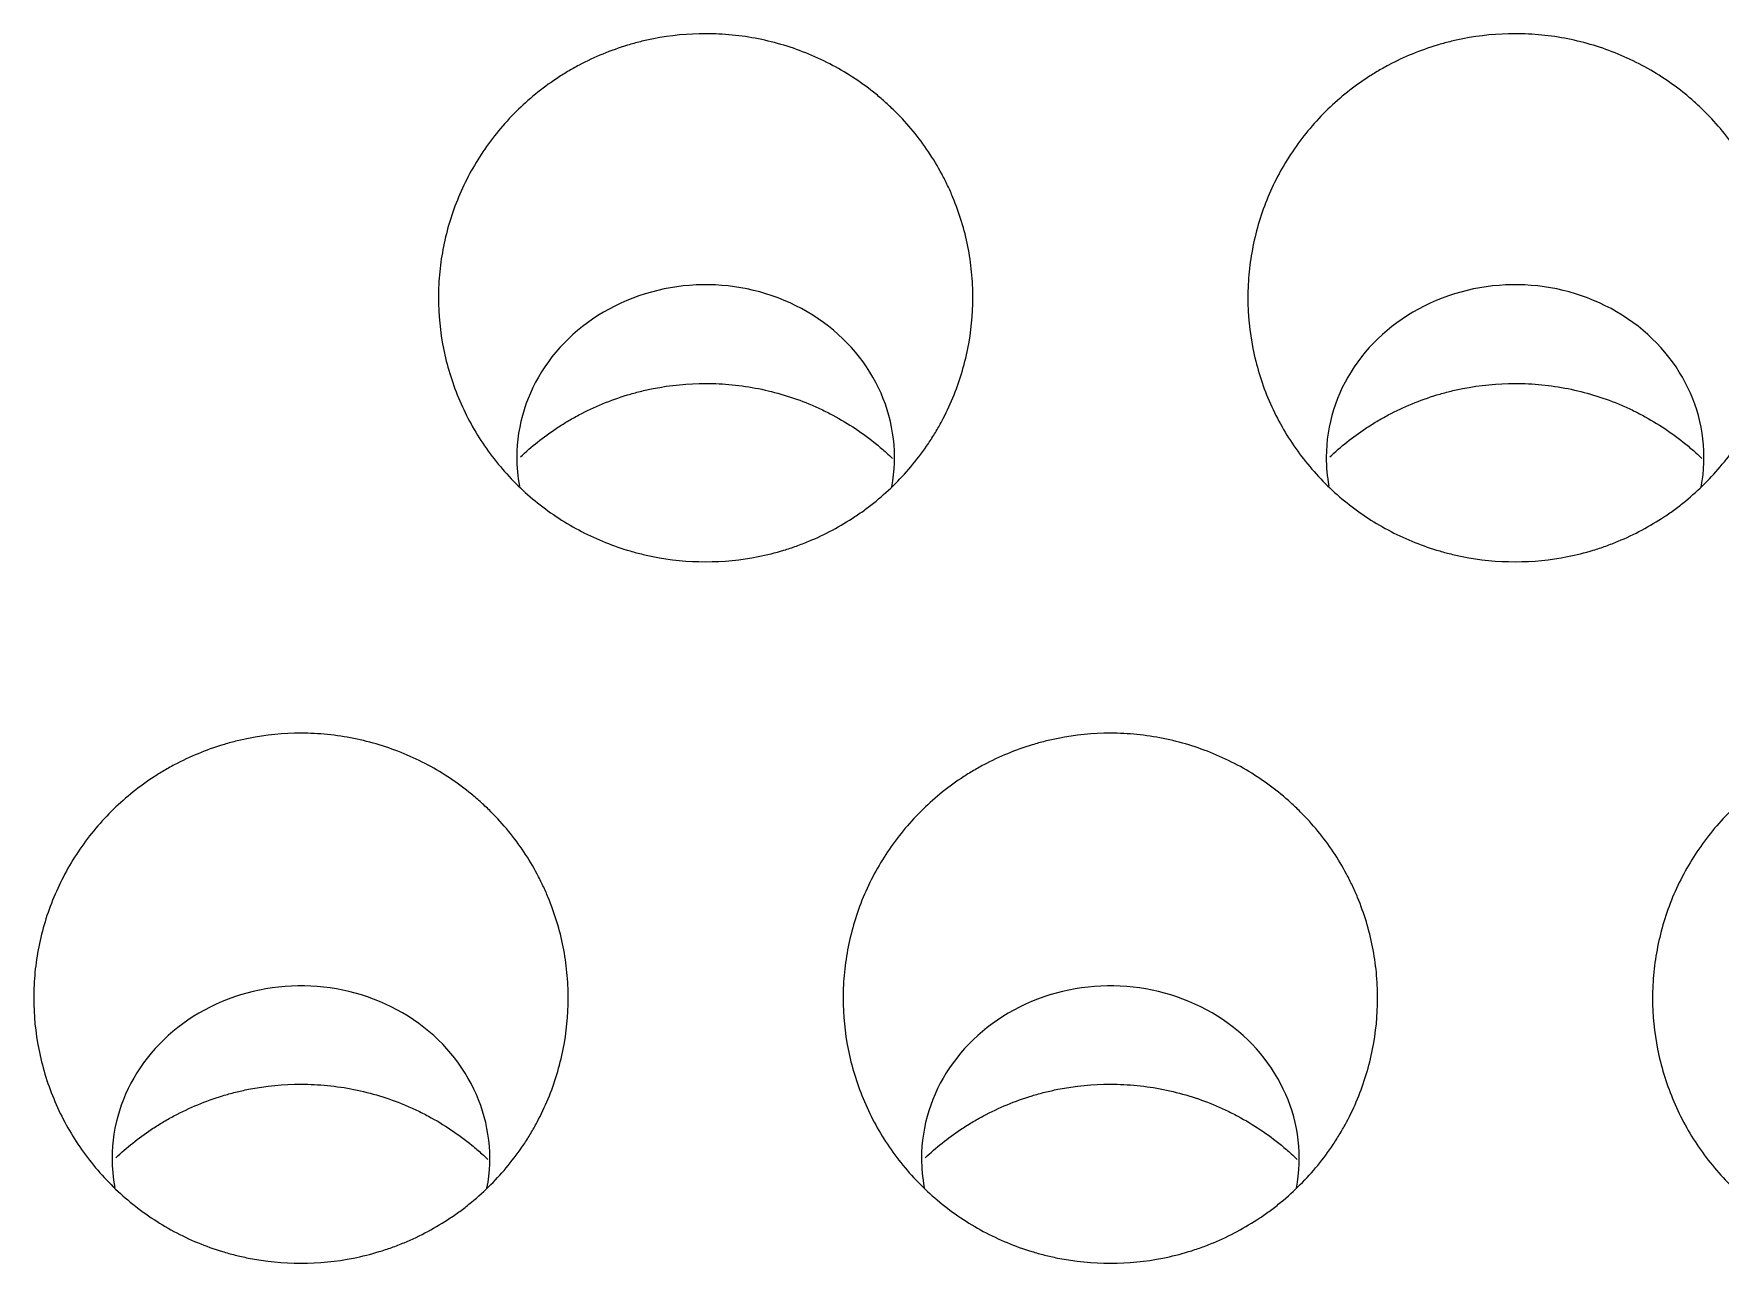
# Model space of a CAD drawing. Header units: inches. Extents: x 3778 to 56227, y -16914 to 35091.
# Drawn here: x 43220.81 to 43227.03, y -12606.92 to -12602.38 of the extents above; entities that cross this region are included whole.
import ezdxf

# ---------------------------------------------------------------- set-up
doc = ezdxf.new("R2010")
doc.units = ezdxf.units.IN
doc.header["$LTSCALE"] = 100
doc.header["$MEASUREMENT"] = 0
doc.layers.add('2-con', color=2, linetype='Continuous')
doc.layers.add('mark-B', color=2, linetype='Continuous', lineweight=20)

# ---------------------------------------------------------------- blocks, each defined once
blk = doc.blocks.new('무풍1WAY 대형')
at = {"layer": 'mark-B'}
for centre, start_param, end_param in [((-540.7337, -472.4195), 2.96861, 6.283185), ((-540.7337, -472.4195), 0, 0.168862), ((-537.7461, -472.4195), 2.96861, 6.283185), ((-537.7461, -472.4195), 0, 0.168862), ((-542.2275, -475.0068), 2.969888, 6.283185), ((-542.2275, -475.0068), 0, 0.167684), ((-539.2399, -475.0068), 2.969888, 6.283185), ((-539.2399, -475.0068), 0, 0.167684)]:
    blk.add_ellipse(centre, major_axis=(0.6971, 0), ratio=0.913545, start_param=start_param, end_param=end_param, dxfattribs=at)
for points, knots in [([(-543.7212, -472.0324), (-543.6555, -472.0324), (-543.5904, -472.0388), (-543.5099, -472.055), (-543.4939, -472.0586), (-543.4623, -472.0666), (-543.4466, -472.071), (-543.4001, -472.0852), (-543.3392, -472.1071), (-543.2808, -472.1348), (-543.2237, -472.1655), (-543.1956, -472.1824), (-543.1149, -472.2366), (-543.0654, -472.2774), (-542.9975, -472.3455), (-542.976, -472.3693), (-542.935, -472.4194), (-542.9159, -472.4452), (-542.8629, -472.5249), (-542.833, -472.5809), (-542.7965, -472.6693), (-542.7856, -472.6997), (-542.7672, -472.7607), (-542.7595, -472.7915), (-542.7411, -472.8845), (-542.7349, -472.9474), (-542.7349, -473.0434), (-542.7365, -473.0752), (-542.7427, -473.1382), (-542.752, -473.2007), (-542.7674, -473.2621), (-542.7859, -473.3231), (-542.7968, -473.3534), (-542.8335, -473.4419), (-542.8634, -473.4978), (-542.9166, -473.5774), (-542.9358, -473.6032), (-542.9768, -473.6532), (-542.9984, -473.677), (-543.0665, -473.7449), (-543.1161, -473.7856), (-543.1836, -473.8306), (-543.1974, -473.8394), (-543.2253, -473.8561), (-543.2394, -473.8641), (-543.2823, -473.8869), (-543.3407, -473.9145), (-543.4169, -473.9417), (-543.4641, -473.9547), (-543.4959, -473.9627), (-543.5119, -473.9663), (-543.5921, -473.9821), (-543.6567, -473.9884), (-543.7541, -473.9884), (-543.7867, -473.9868), (-543.8521, -473.9803), (-543.8844, -473.9754), (-543.9799, -473.9564), (-544.0419, -473.9376), (-544.132, -473.9002), (-544.1617, -473.8862), (-544.2189, -473.8556), (-544.2741, -473.8224), (-544.3386, -473.7746), (-544.3752, -473.743), (-544.3991, -473.7213), (-544.4108, -473.7102), (-544.4681, -473.6529), (-544.5085, -473.6034), (-544.5615, -473.5241), (-544.5779, -473.4968), (-544.6005, -473.4545), (-544.6077, -473.4401), (-544.6214, -473.4111), (-544.6279, -473.3964), (-544.6583, -473.3228), (-544.6766, -473.2623), (-544.6952, -473.1691), (-544.6998, -473.1376), (-544.7061, -473.0739), (-544.7076, -473.0422), (-544.7076, -472.9473), (-544.7014, -472.8844), (-544.6828, -472.7908), (-544.675, -472.7596), (-544.6565, -472.6986), (-544.6351, -472.6388), (-544.6012, -472.5671), (-544.5776, -472.5254), (-544.5612, -472.4979), (-544.5525, -472.4842), (-544.5078, -472.4172), (-544.4672, -472.3678), (-544.3994, -472.2998), (-544.3756, -472.2781), (-544.338, -472.2473), (-544.3252, -472.2372), (-544.2991, -472.2179), (-544.2859, -472.2085), (-544.2187, -472.1636), (-544.1619, -472.1332), (-544.0869, -472.102), (-544.0718, -472.0961), (-544.041, -472.0851), (-544.0254, -472.0799), (-543.9785, -472.0657), (-543.947, -472.0578), (-543.8517, -472.0388), (-543.787, -472.0324), (-543.7212, -472.0324)], [0, 0, 0, 0, 0.03125, 0.03125, 0.039062, 0.039062, 0.046875, 0.046875, 0.0625, 0.078125, 0.078125, 0.09375, 0.09375, 0.125, 0.125, 0.140625, 0.140625, 0.15625, 0.15625, 0.1875, 0.1875, 0.203125, 0.203125, 0.21875, 0.21875, 0.25, 0.25, 0.265625, 0.265625, 0.28125, 0.296875, 0.296875, 0.3125, 0.3125, 0.34375, 0.34375, 0.359375, 0.359375, 0.375, 0.375, 0.40625, 0.40625, 0.414063, 0.414063, 0.421875, 0.421875, 0.4375, 0.453125, 0.460938, 0.460938, 0.46875, 0.46875, 0.5, 0.5, 0.515625, 0.515625, 0.53125, 0.53125, 0.5625, 0.5625, 0.578125, 0.578125, 0.59375, 0.609375, 0.617188, 0.617188, 0.625, 0.625, 0.65625, 0.65625, 0.671875, 0.671875, 0.679688, 0.679688, 0.6875, 0.6875, 0.71875, 0.71875, 0.734375, 0.734375, 0.75, 0.75, 0.78125, 0.78125, 0.796875, 0.796875, 0.8125, 0.828125, 0.835937, 0.835937, 0.84375, 0.84375, 0.875, 0.875, 0.890625, 0.890625, 0.898437, 0.898437, 0.90625, 0.90625, 0.9375, 0.9375, 0.945312, 0.945312, 0.953125, 0.953125, 0.96875, 0.96875, 1, 1, 1, 1]), ([(-540.7337, -472.0324), (-540.6679, -472.0324), (-540.6028, -472.0388), (-540.5224, -472.055), (-540.5063, -472.0586), (-540.4747, -472.0666), (-540.459, -472.071), (-540.4125, -472.0852), (-540.3517, -472.1071), (-540.2933, -472.1348), (-540.2361, -472.1655), (-540.208, -472.1824), (-540.1274, -472.2366), (-540.0779, -472.2774), (-540.01, -472.3455), (-539.9884, -472.3693), (-539.9474, -472.4194), (-539.9284, -472.4452), (-539.8753, -472.5249), (-539.8455, -472.5809), (-539.8089, -472.6693), (-539.7981, -472.6997), (-539.7796, -472.7607), (-539.772, -472.7915), (-539.7536, -472.8845), (-539.7473, -472.9474), (-539.7473, -473.0434), (-539.7489, -473.0752), (-539.7552, -473.1382), (-539.7645, -473.2007), (-539.7799, -473.2621), (-539.7984, -473.3231), (-539.8092, -473.3534), (-539.8459, -473.4419), (-539.8759, -473.4978), (-539.9291, -473.5774), (-539.9482, -473.6032), (-539.9893, -473.6532), (-540.0109, -473.677), (-540.0789, -473.7449), (-540.1285, -473.7856), (-540.196, -473.8306), (-540.2098, -473.8394), (-540.2378, -473.8561), (-540.2519, -473.8641), (-540.2948, -473.8869), (-540.3532, -473.9145), (-540.4294, -473.9417), (-540.4766, -473.9547), (-540.5083, -473.9627), (-540.5244, -473.9663), (-540.6045, -473.9821), (-540.6691, -473.9884), (-540.7666, -473.9884), (-540.7992, -473.9868), (-540.8646, -473.9803), (-540.8969, -473.9754), (-540.9924, -473.9564), (-541.0543, -473.9376), (-541.1445, -473.9002), (-541.1742, -473.8862), (-541.2313, -473.8556), (-541.2866, -473.8224), (-541.351, -473.7746), (-541.3876, -473.743), (-541.4115, -473.7213), (-541.4233, -473.7102), (-541.4805, -473.6529), (-541.5209, -473.6034), (-541.5739, -473.5241), (-541.5903, -473.4968), (-541.6129, -473.4545), (-541.6201, -473.4401), (-541.6339, -473.4111), (-541.6403, -473.3964), (-541.6708, -473.3228), (-541.6891, -473.2623), (-541.7076, -473.1691), (-541.7123, -473.1376), (-541.7185, -473.0739), (-541.7201, -473.0422), (-541.72, -472.9473), (-541.7139, -472.8844), (-541.6952, -472.7908), (-541.6874, -472.7596), (-541.6689, -472.6986), (-541.6475, -472.6388), (-541.6136, -472.5671), (-541.5901, -472.5254), (-541.5736, -472.4979), (-541.565, -472.4842), (-541.5203, -472.4172), (-541.4797, -472.3678), (-541.4118, -472.2998), (-541.388, -472.2781), (-541.3505, -472.2473), (-541.3376, -472.2372), (-541.3116, -472.2179), (-541.2983, -472.2085), (-541.2312, -472.1636), (-541.1744, -472.1332), (-541.0994, -472.102), (-541.0842, -472.0961), (-541.0534, -472.0851), (-541.0378, -472.0799), (-540.991, -472.0657), (-540.9595, -472.0578), (-540.8641, -472.0388), (-540.7995, -472.0324), (-540.7337, -472.0324)], [0, 0, 0, 0, 0.03125, 0.03125, 0.039062, 0.039062, 0.046875, 0.046875, 0.0625, 0.078125, 0.078125, 0.09375, 0.09375, 0.125, 0.125, 0.140625, 0.140625, 0.15625, 0.15625, 0.1875, 0.1875, 0.203125, 0.203125, 0.21875, 0.21875, 0.25, 0.25, 0.265625, 0.265625, 0.28125, 0.296875, 0.296875, 0.3125, 0.3125, 0.34375, 0.34375, 0.359375, 0.359375, 0.375, 0.375, 0.40625, 0.40625, 0.414062, 0.414062, 0.421875, 0.421875, 0.4375, 0.453125, 0.460937, 0.460937, 0.46875, 0.46875, 0.5, 0.5, 0.515625, 0.515625, 0.53125, 0.53125, 0.5625, 0.5625, 0.578125, 0.578125, 0.59375, 0.609375, 0.617187, 0.617187, 0.625, 0.625, 0.65625, 0.65625, 0.671875, 0.671875, 0.679687, 0.679687, 0.6875, 0.6875, 0.71875, 0.71875, 0.734375, 0.734375, 0.75, 0.75, 0.78125, 0.78125, 0.796875, 0.796875, 0.8125, 0.828125, 0.835937, 0.835937, 0.84375, 0.84375, 0.875, 0.875, 0.890625, 0.890625, 0.898437, 0.898437, 0.90625, 0.90625, 0.9375, 0.9375, 0.945313, 0.945313, 0.953125, 0.953125, 0.96875, 0.96875, 1, 1, 1, 1]), ([(-537.7461, -472.0324), (-537.6804, -472.0324), (-537.6153, -472.0388), (-537.5348, -472.055), (-537.5188, -472.0586), (-537.4872, -472.0666), (-537.4715, -472.071), (-537.425, -472.0852), (-537.3642, -472.1071), (-537.3057, -472.1348), (-537.2486, -472.1655), (-537.2205, -472.1824), (-537.1398, -472.2366), (-537.0903, -472.2774), (-537.0224, -472.3455), (-537.0009, -472.3693), (-536.9599, -472.4194), (-536.9408, -472.4452), (-536.8878, -472.5249), (-536.8579, -472.5809), (-536.8214, -472.6693), (-536.8105, -472.6997), (-536.7921, -472.7607), (-536.7844, -472.7915), (-536.766, -472.8845), (-536.7598, -472.9474), (-536.7598, -473.0434), (-536.7614, -473.0752), (-536.7676, -473.1382), (-536.7769, -473.2007), (-536.7923, -473.2621), (-536.8108, -473.3231), (-536.8217, -473.3534), (-536.8584, -473.4419), (-536.8883, -473.4978), (-536.9415, -473.5774), (-536.9607, -473.6032), (-537.0017, -473.6532), (-537.0233, -473.677), (-537.0914, -473.7449), (-537.141, -473.7856), (-537.2085, -473.8306), (-537.2223, -473.8394), (-537.2502, -473.8561), (-537.2643, -473.8641), (-537.3072, -473.8869), (-537.3657, -473.9145), (-537.4418, -473.9417), (-537.489, -473.9547), (-537.5208, -473.9627), (-537.5368, -473.9663), (-537.617, -473.9821), (-537.6816, -473.9884), (-537.779, -473.9884), (-537.8116, -473.9868), (-537.877, -473.9803), (-537.9093, -473.9754), (-538.0049, -473.9564), (-538.0668, -473.9376), (-538.1569, -473.9002), (-538.1866, -473.8862), (-538.2438, -473.8556), (-538.2991, -473.8224), (-538.3635, -473.7746), (-538.4001, -473.743), (-538.424, -473.7213), (-538.4357, -473.7102), (-538.493, -473.6529), (-538.5334, -473.6034), (-538.5864, -473.5241), (-538.6028, -473.4968), (-538.6254, -473.4545), (-538.6326, -473.4401), (-538.6463, -473.4111), (-538.6528, -473.3964), (-538.6832, -473.3228), (-538.7015, -473.2623), (-538.7201, -473.1691), (-538.7247, -473.1376), (-538.731, -473.0739), (-538.7325, -473.0422), (-538.7325, -472.9473), (-538.7263, -472.8844), (-538.7077, -472.7908), (-538.6999, -472.7596), (-538.6814, -472.6986), (-538.66, -472.6388), (-538.6261, -472.5671), (-538.6025, -472.5254), (-538.5861, -472.4979), (-538.5775, -472.4842), (-538.5327, -472.4172), (-538.4921, -472.3678), (-538.4243, -472.2998), (-538.4005, -472.2781), (-538.3629, -472.2473), (-538.3501, -472.2372), (-538.324, -472.2179), (-538.3108, -472.2085), (-538.2437, -472.1636), (-538.1868, -472.1332), (-538.1119, -472.102), (-538.0967, -472.0961), (-538.0659, -472.0851), (-538.0503, -472.0799), (-538.0034, -472.0657), (-537.9719, -472.0578), (-537.8766, -472.0388), (-537.8119, -472.0324), (-537.7461, -472.0324)], [0, 0, 0, 0, 0.03125, 0.03125, 0.039062, 0.039062, 0.046875, 0.046875, 0.0625, 0.078125, 0.078125, 0.09375, 0.09375, 0.125, 0.125, 0.140625, 0.140625, 0.15625, 0.15625, 0.1875, 0.1875, 0.203125, 0.203125, 0.21875, 0.21875, 0.25, 0.25, 0.265625, 0.265625, 0.28125, 0.296875, 0.296875, 0.3125, 0.3125, 0.34375, 0.34375, 0.359375, 0.359375, 0.375, 0.375, 0.40625, 0.40625, 0.414062, 0.414062, 0.421875, 0.421875, 0.4375, 0.453125, 0.460937, 0.460937, 0.46875, 0.46875, 0.5, 0.5, 0.515625, 0.515625, 0.53125, 0.53125, 0.5625, 0.5625, 0.578125, 0.578125, 0.59375, 0.609375, 0.617187, 0.617187, 0.625, 0.625, 0.65625, 0.65625, 0.671875, 0.671875, 0.679687, 0.679687, 0.6875, 0.6875, 0.71875, 0.71875, 0.734375, 0.734375, 0.75, 0.75, 0.78125, 0.78125, 0.796875, 0.796875, 0.8125, 0.828125, 0.835937, 0.835937, 0.84375, 0.84375, 0.875, 0.875, 0.890625, 0.890625, 0.898437, 0.898437, 0.90625, 0.90625, 0.9375, 0.9375, 0.945312, 0.945312, 0.953125, 0.953125, 0.96875, 0.96875, 1, 1, 1, 1]), ([(-540.0498, -472.4211), (-540.0903, -472.4595), (-540.134, -472.4945), (-540.1946, -472.5349), (-540.2084, -472.5437), (-540.2364, -472.5605), (-540.2506, -472.5685), (-540.2936, -472.5914), (-540.3522, -472.6191), (-540.4286, -472.6464), (-540.4759, -472.6595), (-540.5077, -472.6675), (-540.5238, -472.6711), (-540.6042, -472.687), (-540.6689, -472.6933), (-540.7667, -472.6932), (-540.7994, -472.6916), (-540.8649, -472.6851), (-540.8974, -472.6803), (-540.9931, -472.6611), (-541.0552, -472.6423), (-541.1305, -472.611), (-541.1455, -472.6044), (-541.1751, -472.5903), (-541.1897, -472.583), (-541.2327, -472.5599), (-541.2881, -472.5266), (-541.3527, -472.4786), (-541.3894, -472.447), (-541.4088, -472.4293), (-541.4162, -472.4224), (-541.4235, -472.4154)], [0, 0, 0, 0, 0.111769, 0.111769, 0.143924, 0.143924, 0.176078, 0.176078, 0.240387, 0.304695, 0.33685, 0.33685, 0.369004, 0.369004, 0.497622, 0.497622, 0.56193, 0.56193, 0.626239, 0.626239, 0.754857, 0.754857, 0.787011, 0.787011, 0.819165, 0.819165, 0.883474, 0.947783, 0.979937, 0.979937, 1, 1, 1, 1]), ([(-537.0623, -472.4211), (-537.1027, -472.4595), (-537.1465, -472.4945), (-537.207, -472.5349), (-537.2209, -472.5437), (-537.2489, -472.5605), (-537.263, -472.5685), (-537.306, -472.5914), (-537.3646, -472.6191), (-537.441, -472.6464), (-537.4883, -472.6595), (-537.5202, -472.6675), (-537.5363, -472.6711), (-537.6166, -472.687), (-537.6814, -472.6933), (-537.7791, -472.6932), (-537.8118, -472.6916), (-537.8774, -472.6851), (-537.9098, -472.6803), (-538.0056, -472.6611), (-538.0676, -472.6423), (-538.143, -472.611), (-538.158, -472.6044), (-538.1876, -472.5903), (-538.2022, -472.583), (-538.2451, -472.5599), (-538.3005, -472.5266), (-538.3652, -472.4786), (-538.4018, -472.447), (-538.4213, -472.4293), (-538.4287, -472.4224), (-538.436, -472.4154)], [0, 0, 0, 0, 0.111769, 0.111769, 0.143924, 0.143924, 0.176078, 0.176078, 0.240387, 0.304695, 0.33685, 0.33685, 0.369004, 0.369004, 0.497622, 0.497622, 0.56193, 0.56193, 0.626239, 0.626239, 0.754857, 0.754857, 0.787011, 0.787011, 0.819165, 0.819165, 0.883474, 0.947783, 0.979937, 0.979937, 1, 1, 1, 1]), ([(-542.2275, -474.6214), (-542.1617, -474.6214), (-542.0967, -474.6278), (-542.0163, -474.6439), (-542.0003, -474.6475), (-541.9687, -474.6554), (-541.9531, -474.6598), (-541.9066, -474.6739), (-541.8458, -474.6957), (-541.7874, -474.7233), (-541.7302, -474.7538), (-541.7021, -474.7707), (-541.6215, -474.8246), (-541.572, -474.8652), (-541.5041, -474.933), (-541.4825, -474.9568), (-541.4415, -475.0067), (-541.4224, -475.0324), (-541.3693, -475.1118), (-541.3394, -475.1676), (-541.3028, -475.2558), (-541.292, -475.286), (-541.2735, -475.3468), (-541.2659, -475.3775), (-541.2474, -475.4702), (-541.2412, -475.533), (-541.2412, -475.6287), (-541.2428, -475.6604), (-541.2491, -475.7232), (-541.2584, -475.7855), (-541.2738, -475.8468), (-541.2923, -475.9075), (-541.3032, -475.9378), (-541.3399, -476.0259), (-541.3699, -476.0817), (-541.4232, -476.161), (-541.4423, -476.1867), (-541.4834, -476.2364), (-541.505, -476.2601), (-541.5731, -476.3277), (-541.6227, -476.3683), (-541.6901, -476.4131), (-541.704, -476.4218), (-541.7319, -476.4384), (-541.746, -476.4464), (-541.7889, -476.4691), (-541.8473, -476.4965), (-541.9234, -476.5236), (-541.9705, -476.5366), (-542.0023, -476.5445), (-542.0183, -476.548), (-542.0984, -476.5638), (-542.1629, -476.5701), (-542.2603, -476.57), (-542.2929, -476.5684), (-542.3582, -476.562), (-542.3905, -476.5572), (-542.4859, -476.5382), (-542.5478, -476.5195), (-542.6379, -476.4824), (-542.6676, -476.4684), (-542.7248, -476.4379), (-542.78, -476.4049), (-542.8445, -476.3573), (-542.881, -476.3259), (-542.905, -476.3043), (-542.9167, -476.2932), (-542.974, -476.2361), (-543.0144, -476.1869), (-543.0675, -476.1078), (-543.0838, -476.0806), (-543.1065, -476.0384), (-543.1137, -476.0241), (-543.1274, -475.9952), (-543.1339, -475.9806), (-543.1644, -475.9072), (-543.1827, -475.8469), (-543.2013, -475.754), (-543.206, -475.7225), (-543.2122, -475.6591), (-543.2138, -475.6274), (-543.2137, -475.5328), (-543.2075, -475.4701), (-543.1889, -475.3767), (-543.1811, -475.3456), (-543.1626, -475.2849), (-543.1411, -475.2253), (-543.1072, -475.1538), (-543.0836, -475.1122), (-543.0671, -475.0848), (-543.0585, -475.0712), (-543.0137, -475.0045), (-542.9731, -474.9552), (-542.9052, -474.8875), (-542.8814, -474.866), (-542.8439, -474.8352), (-542.831, -474.8252), (-542.805, -474.806), (-542.7918, -474.7967), (-542.7246, -474.752), (-542.6678, -474.7217), (-542.5929, -474.6907), (-542.5777, -474.6848), (-542.5469, -474.6738), (-542.5313, -474.6687), (-542.4845, -474.6546), (-542.453, -474.6467), (-542.3578, -474.6278), (-542.2932, -474.6214), (-542.2275, -474.6214)], [0, 0, 0, 0, 0.03125, 0.03125, 0.039062, 0.039062, 0.046875, 0.046875, 0.0625, 0.078125, 0.078125, 0.09375, 0.09375, 0.125, 0.125, 0.140625, 0.140625, 0.15625, 0.15625, 0.1875, 0.1875, 0.203125, 0.203125, 0.21875, 0.21875, 0.25, 0.25, 0.265625, 0.265625, 0.28125, 0.296875, 0.296875, 0.3125, 0.3125, 0.34375, 0.34375, 0.359375, 0.359375, 0.375, 0.375, 0.40625, 0.40625, 0.414062, 0.414062, 0.421875, 0.421875, 0.4375, 0.453125, 0.460937, 0.460937, 0.46875, 0.46875, 0.5, 0.5, 0.515625, 0.515625, 0.53125, 0.53125, 0.5625, 0.5625, 0.578125, 0.578125, 0.59375, 0.609375, 0.617187, 0.617187, 0.625, 0.625, 0.65625, 0.65625, 0.671875, 0.671875, 0.679687, 0.679687, 0.6875, 0.6875, 0.71875, 0.71875, 0.734375, 0.734375, 0.75, 0.75, 0.78125, 0.78125, 0.796875, 0.796875, 0.8125, 0.828125, 0.835937, 0.835937, 0.84375, 0.84375, 0.875, 0.875, 0.890625, 0.890625, 0.898437, 0.898437, 0.90625, 0.90625, 0.9375, 0.9375, 0.945313, 0.945313, 0.953125, 0.953125, 0.96875, 0.96875, 1, 1, 1, 1]), ([(-539.2399, -474.6214), (-539.1742, -474.6214), (-539.1092, -474.6278), (-539.0288, -474.6439), (-539.0128, -474.6475), (-538.9812, -474.6554), (-538.9655, -474.6598), (-538.919, -474.6739), (-538.8582, -474.6957), (-538.7998, -474.7233), (-538.7427, -474.7538), (-538.7146, -474.7707), (-538.6339, -474.8246), (-538.5845, -474.8652), (-538.5165, -474.933), (-538.4949, -474.9568), (-538.4539, -475.0067), (-538.4349, -475.0324), (-538.3818, -475.1118), (-538.3519, -475.1676), (-538.3153, -475.2558), (-538.3044, -475.286), (-538.286, -475.3468), (-538.2783, -475.3775), (-538.2599, -475.4702), (-538.2536, -475.533), (-538.2537, -475.6287), (-538.2552, -475.6604), (-538.2615, -475.7232), (-538.2708, -475.7855), (-538.2862, -475.8468), (-538.3047, -475.9075), (-538.3156, -475.9378), (-538.3524, -476.0259), (-538.3824, -476.0817), (-538.4356, -476.161), (-538.4548, -476.1867), (-538.4958, -476.2364), (-538.5175, -476.2601), (-538.5855, -476.3277), (-538.6351, -476.3683), (-538.7026, -476.4131), (-538.7164, -476.4218), (-538.7443, -476.4384), (-538.7585, -476.4464), (-538.8013, -476.4691), (-538.8597, -476.4965), (-538.9359, -476.5236), (-538.983, -476.5366), (-539.0147, -476.5445), (-539.0308, -476.548), (-539.1109, -476.5638), (-539.1754, -476.5701), (-539.2728, -476.57), (-539.3053, -476.5684), (-539.3707, -476.562), (-539.403, -476.5572), (-539.4984, -476.5382), (-539.5603, -476.5195), (-539.6504, -476.4824), (-539.6801, -476.4684), (-539.7372, -476.4379), (-539.7925, -476.4049), (-539.8569, -476.3573), (-539.8935, -476.3259), (-539.9174, -476.3043), (-539.9292, -476.2932), (-539.9864, -476.2361), (-540.0269, -476.1869), (-540.0799, -476.1078), (-540.0963, -476.0806), (-540.1189, -476.0384), (-540.1262, -476.0241), (-540.1399, -475.9952), (-540.1464, -475.9806), (-540.1769, -475.9072), (-540.1952, -475.8469), (-540.2137, -475.754), (-540.2184, -475.7225), (-540.2247, -475.6591), (-540.2262, -475.6274), (-540.2262, -475.5328), (-540.22, -475.4701), (-540.2014, -475.3767), (-540.1935, -475.3456), (-540.175, -475.2849), (-540.1536, -475.2253), (-540.1197, -475.1538), (-540.0961, -475.1122), (-540.0796, -475.0848), (-540.0709, -475.0712), (-540.0262, -475.0045), (-539.9856, -474.9552), (-539.9177, -474.8875), (-539.8939, -474.866), (-539.8563, -474.8352), (-539.8435, -474.8252), (-539.8174, -474.806), (-539.8042, -474.7967), (-539.7371, -474.752), (-539.6803, -474.7217), (-539.6053, -474.6907), (-539.5901, -474.6848), (-539.5594, -474.6738), (-539.5438, -474.6687), (-539.497, -474.6546), (-539.4655, -474.6467), (-539.3702, -474.6278), (-539.3056, -474.6214), (-539.2399, -474.6214)], [0, 0, 0, 0, 0.03125, 0.03125, 0.039063, 0.039063, 0.046875, 0.046875, 0.0625, 0.078125, 0.078125, 0.09375, 0.09375, 0.125, 0.125, 0.140625, 0.140625, 0.15625, 0.15625, 0.1875, 0.1875, 0.203125, 0.203125, 0.21875, 0.21875, 0.25, 0.25, 0.265625, 0.265625, 0.28125, 0.296875, 0.296875, 0.3125, 0.3125, 0.34375, 0.34375, 0.359375, 0.359375, 0.375, 0.375, 0.40625, 0.40625, 0.414063, 0.414063, 0.421875, 0.421875, 0.4375, 0.453125, 0.460937, 0.460937, 0.46875, 0.46875, 0.5, 0.5, 0.515625, 0.515625, 0.53125, 0.53125, 0.5625, 0.5625, 0.578125, 0.578125, 0.59375, 0.609375, 0.617187, 0.617187, 0.625, 0.625, 0.65625, 0.65625, 0.671875, 0.671875, 0.679687, 0.679687, 0.6875, 0.6875, 0.71875, 0.71875, 0.734375, 0.734375, 0.75, 0.75, 0.78125, 0.78125, 0.796875, 0.796875, 0.8125, 0.828125, 0.835937, 0.835937, 0.84375, 0.84375, 0.875, 0.875, 0.890625, 0.890625, 0.898437, 0.898437, 0.90625, 0.90625, 0.9375, 0.9375, 0.945312, 0.945312, 0.953125, 0.953125, 0.96875, 0.96875, 1, 1, 1, 1]), ([(-541.5435, -475.008), (-541.5842, -475.0465), (-541.6282, -475.0816), (-541.689, -475.122), (-541.7028, -475.1308), (-541.7308, -475.1474), (-541.745, -475.1554), (-541.7879, -475.1782), (-541.8464, -475.2057), (-541.9227, -475.2329), (-541.97, -475.2459), (-542.0018, -475.2538), (-542.0179, -475.2574), (-542.0981, -475.2732), (-542.1628, -475.2795), (-542.2604, -475.2794), (-542.293, -475.2778), (-542.3585, -475.2714), (-542.3909, -475.2666), (-542.4865, -475.2475), (-542.5485, -475.2288), (-542.6238, -475.1977), (-542.6388, -475.1911), (-542.6683, -475.1771), (-542.6829, -475.1698), (-542.7259, -475.1469), (-542.7812, -475.1138), (-542.8458, -475.066), (-542.8825, -475.0345), (-542.9021, -475.0167), (-542.9097, -475.0097), (-542.9172, -475.0024)], [0, 0, 0, 0, 0.112331, 0.112331, 0.144444, 0.144444, 0.176557, 0.176557, 0.240784, 0.30501, 0.337123, 0.337123, 0.369236, 0.369236, 0.497688, 0.497688, 0.561914, 0.561914, 0.62614, 0.62614, 0.754592, 0.754592, 0.786705, 0.786705, 0.818818, 0.818818, 0.883045, 0.947271, 0.979384, 0.979384, 1, 1, 1, 1]), ([(-538.556, -475.008), (-538.5967, -475.0465), (-538.6406, -475.0816), (-538.7014, -475.122), (-538.7153, -475.1308), (-538.7433, -475.1474), (-538.7574, -475.1554), (-538.8004, -475.1782), (-538.8589, -475.2057), (-538.9352, -475.2329), (-538.9824, -475.2459), (-539.0142, -475.2538), (-539.0303, -475.2574), (-539.1106, -475.2732), (-539.1752, -475.2795), (-539.2728, -475.2794), (-539.3055, -475.2778), (-539.371, -475.2714), (-539.4033, -475.2666), (-539.499, -475.2475), (-539.561, -475.2288), (-539.6362, -475.1977), (-539.6512, -475.1911), (-539.6808, -475.1771), (-539.6954, -475.1698), (-539.7383, -475.1469), (-539.7937, -475.1138), (-539.8583, -475.066), (-539.8949, -475.0345), (-539.9146, -475.0167), (-539.9222, -475.0097), (-539.9297, -475.0024)], [0, 0, 0, 0, 0.112331, 0.112331, 0.144444, 0.144444, 0.176557, 0.176557, 0.240784, 0.30501, 0.337123, 0.337123, 0.369236, 0.369236, 0.497688, 0.497688, 0.561914, 0.561914, 0.62614, 0.62614, 0.754592, 0.754592, 0.786705, 0.786705, 0.818818, 0.818818, 0.883045, 0.947271, 0.979384, 0.979384, 1, 1, 1, 1])]:
    blk.add_open_spline(points, degree=3, knots=knots, dxfattribs=at)
blk = doc.blocks.new('dpdjzjs')
at = {"layer": 'mark-B', "rotation": 180}
blk.add_blockref('무풍1WAY 대형', (178654.9147, 88751.491), dxfattribs=at)

msp = doc.modelspace()

# ---------------------------------------------------------------- block references
at = {"layer": '2-con'}
msp.add_blockref('dpdjzjs', (-135970.8648, -101830.4424), dxfattribs=at)

doc.saveas('drawing.dxf')
